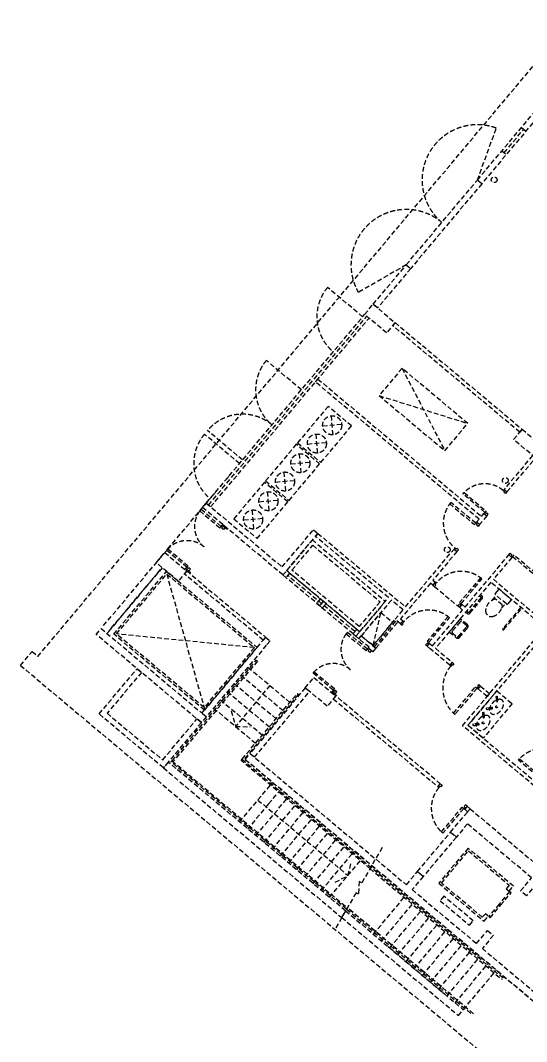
# Model space of a CAD drawing. Header units: millimetres. Extents: x 833220848 to 834439174, y 817676276 to 818025844.
# Drawn here: x 833220848 to 833234121, y 817916483 to 817943257 of the extents above; entities that cross this region are included whole.
import ezdxf

# ---------------------------------------------------------------- set-up
doc = ezdxf.new("R2010")
doc.units = ezdxf.units.MM
doc.header["$LTSCALE"] = 1000
doc.header["$MEASUREMENT"] = 0
doc.linetypes.add('HIDDEN2', pattern=[0.1875, 0.125, -0.0625])
doc.layers.add('VPAX L000', color=7, linetype='Continuous')

# ---------------------------------------------------------------- blocks, each defined once
blk = doc.blocks.new('A$C37721EEC')
at = {"layer": 'VPAX L000', "color": 150, "linetype": 'HIDDEN2'}
for p, q in [((-6065.218940377235, -10639.89234900475), (-6108.795689582825, -10141.79490184784)), ((-5837.958591580391, -10369.0552508831), (-6336.056038618088, -10412.63199973106)), ((-6466.962275147438, -11118.66922092438), (-6510.539024353027, -10620.57177376747)), ((-6239.701926350594, -10847.83212268353), (-6737.79937338829, -10891.4088716507)), ((-6900.842833518982, -11635.75012540817), (-6944.419582605362, -11137.65267813206)), ((-6673.582484483719, -11364.91302728653), (-7171.679931759834, -11408.48977613449)), ((-8800.788989782333, -11732.95095825195), (-8865.067750692368, -11809.55540251732)), ((-7302.586168169975, -12114.5269973278), (-7346.162917375565, -11616.42955005169)), ((-7075.325819253922, -11843.68989908695), (-7573.423266530037, -11887.26664805412)), ((-7075.32581949234, -11843.68989908695), (-7573.423266530037, -11887.26664805412)), ((-7736.466726660728, -12631.60790193081), (-7780.043475747108, -12133.51045465469)), ((-7509.206377625465, -12360.77080380917), (-8007.303824901581, -12404.34755265713)), ((-7910.949712395668, -12839.54767560959), (-8409.047159671783, -12883.12442457676)), ((-7910.949712634087, -12839.54767560959), (-8409.047159671783, -12883.12442457676)), ((-8138.210061311722, -13110.38477385044), (-8181.786810517311, -12612.28732657433)), ((-5540.228910803795, -15859.14447999001), (-7302.131131410599, -14380.73297774792)), ((-5492.019841194153, -15801.69114792347), (-7253.922061800957, -14323.27964568138)), ((-5443.810771465302, -15744.23781597614), (-7205.712992072105, -14265.82631373405)), ((-1895.862374244713, -14981.65405177883), (-1786.427961313927, -14851.23522831581)), ((-6324.761881828308, -15005.03206503391), (-6421.180021286011, -15119.93872904778)), ((-1646.897954919044, -15190.56005434896), (-1537.463541988257, -15060.14123088595)), ((-4777.634574890137, -21464.43829905987), (-5311.890538573265, -22389.79677307606)), ((-5461.890538573265, -22649.60439407825), (-5996.146502256393, -23574.96286809444)), ((-2489.23580467701, -24202.18594872952), (-2463.524300456047, -24171.5441712141)), ((-3241.297314524651, -25098.45795452595), (-3267.008797168732, -25129.09970629215))]:
    blk.add_line(p, q, dxfattribs=at)
for points in [[(-14262.39690566063, -16686.11798632145), (-13957.07279098034, -16322.24687623978), (-13803.86390292645, -16450.80439758301), (-128.5575217008591, -153.2088876962662), (-281.766410112381, -24.65136587619781), (-72.8604371547699, 224.3130779266357), (15447.08554148674, -12798.46787953377, 0.4142239829312884), (15904.95421016216, -12758.4013543129), (22365.08270740509, -5059.753016233444), (22613.94014978409, -5268.572319865227)], [(-2279.708688259125, -3961.430081129074), (-1783.779480695724, -2598.875781297684, 0.839099631141464), (-3211.75072145462, -5072.194523692131)], [(-4143.792755723, -6182.958966016769), (-5399.529590964317, -6907.958965778351, -0.8390996309211138), (-3211.750721693039, -5072.19452393055)], [(-8368.229384183884, -19151.63800656796), (-8239.671860933304, -18998.42911720276), (-4141.334067344666, -22437.34280371666), (-3852.079641580582, -22092.62280285358), (-3698.870752334595, -22221.18032538891), (-3988.125176787376, -22565.90032505989), (-2302.827402949333, -23980.03306615353), (-2013.572978496552, -23635.31306684017), (-1860.364089727402, -23763.87058901787), (-2149.618514060974, -24108.59058833122), (1774.702673077583, -27401.48705089092, -0.1017302173343312)], [(-5287.954702019691, -7546.518074631691), (-6207.208032608032, -6775.172942757607, 0.4142135623732047), (-6059.299833893776, -8465.77140545845)], [(-6894.923725605011, -9461.629182696342), (-7814.177056193352, -8690.284050822258, 0.4142135623732047), (-7666.268857479095, -10380.8825135231)], [(-8437.613988399506, -11300.13584601879), (-9356.867319107056, -10528.7907140255, -0.4142135623732047), (-7666.268856287003, -10380.88251531124)], [(-8517.962438941002, -11395.89140105247), (-9437.215769529343, -10624.54626917839, 0.4142135623732047), (-9289.307570815086, -12315.14473187923)], [(-1757.333873999252, -17517.1781673287), (-1747.757311241966, -17626.6782379495, -1), (-1772.662246851825, -17628.85635233316), (-1782.238809609118, -17519.3562817124)], [(-2110.867059242858, -17938.50261114584), (-2101.290496485572, -18048.00268176664, -1), (-2126.195432095432, -18050.1807961503), (-2135.771994852725, -17940.68072552954)], [(-1987.683532854983, -17837.85696224812), (-1889.932907281909, -17825.91526453083), (-1889.932907281909, -17825.91526453083, 0.4016531870839304), (-1881.458648016421, -17815.36331282724), (-1881.458648016421, -17815.36331282724), (-1882.634863875837, -17801.91425778153), (-1882.634863875837, -17801.91425778153, 0.4016531870839304), (-1892.812149109649, -17792.99351677402), (-1892.812149109649, -17792.99351677402), (-1892.812149109649, -17792.99351677402), (-1991.151703141193, -17798.20130490109)], [(-1982.486257789108, -17827.2428864474), (-1915.968313166449, -17821.42541740328), (-1915.968313166449, -17821.42541740328, 0.4142135623730951), (-1911.521761187407, -17816.12655979584), (-1911.521761187407, -17816.12655979584), (-1912.374066815806, -17806.38115020937), (-1912.374066815806, -17806.38115020937), (-1912.374066815806, -17806.38115020937, 0.4142135623730951), (-1917.672924423234, -17801.93459823032), (-1917.672924423234, -17801.93459823032), (-1984.190869045903, -17807.75206727443)], [(-2341.216718098589, -18259.18140606525), (-2243.466092525515, -18247.23970834797), (-2243.466092525515, -18247.23970834797, 0.4016531870839304), (-2234.991833260027, -18236.68775664438), (-2234.991833260027, -18236.68775664438), (-2236.168049119444, -18223.23870159867), (-2236.168049119444, -18223.23870159867, 0.4016531870839304), (-2246.345334353255, -18214.31796059116), (-2246.345334353255, -18214.31796059116), (-2246.345334353255, -18214.31796059116), (-2344.684888384799, -18219.52574871823)], [(-2336.019443032714, -18248.56733026454), (-2269.501498410056, -18242.74986122042), (-2269.501498410056, -18242.74986122042, 0.4142135623730951), (-2265.054946431014, -18237.45100361298), (-2265.054946431014, -18237.45100361298), (-2265.907252059413, -18227.70559402651), (-2265.907252059413, -18227.70559402651), (-2265.907252059413, -18227.70559402651, 0.4142135623730951), (-2271.20610966684, -18223.25904204746), (-2271.20610966684, -18223.25904204746), (-2337.72405428951, -18229.07651109157)]]:
    blk.add_lwpolyline(points, format="xyb", dxfattribs=at)
for points in [[(-2279.689341068268, -3961.407024025917), (-94.23081517219543, -1356.878974556923), (20.67585158348083, -1453.297116279602), (-2164.782674312592, -4057.825165748596)], [(-5011.556028842926, -7217.118964195251), (-4143.784362912178, -6182.966007947922), (-4028.87769639492, -6279.384149432182), (-4896.649362325668, -7313.537105679512)], [(-5236.531692385674, -7485.234519600868), (-5011.556029081345, -7217.11896443367), (-4437.022696495056, -7699.209671378136), (-4661.998360395432, -7967.325226902962)], [(-4501.301456928253, -7775.814114689827), (-4437.02269589901, -7699.209670305252), (-1104.729369282722, -10495.33577251434), (-1169.008130311966, -10571.94021689892)], [(-4856.468088388443, -9612.134844064713), (-3132.868091225624, -11058.4069660902), (-2531.861675262451, -10342.1554107666), (-4255.46167242527, -8895.883288860321)], [(-6461.837191939354, -9178.855324745178), (-2171.988311171532, -12778.46593844891), (-2107.709550142288, -12701.86149406433), (-2031.105105757713, -12766.14025497437), (-2223.941388607025, -12995.95358788967), (-2300.5458329916, -12931.67482697964), (-2236.267072081566, -12855.07038271427), (-6526.115952849388, -9255.459769010544)], [(-6383.203420877457, -11366.12373960018), (-5579.718908429146, -10408.56818568707), (-6192.554462790489, -9894.338097810745), (-6996.038975119591, -10851.89365184307)], [(-1329.705032706261, -10763.45132791996), (-1104.729369401932, -10495.33577275276), (-530.1960368156433, -10977.42647969723), (-755.1717007160187, -11245.54203522205)], [(-7218.827313899994, -12361.9815158844), (-6415.342801451683, -11404.42596209049), (-7028.178355932236, -10890.19587421417), (-7831.662868261337, -11847.7514282465)], [(-1504.019264936447, -12137.98381185532), (-755.1717007160187, -11245.54203522205), (-831.7761447429657, -11181.26327443123), (-1580.623709201813, -12073.70505094528)], [(-8054.45120704174, -13357.83929240704), (-7250.96669459343, -12400.28373861313), (-7863.802249073982, -11886.05365073681), (-8667.286761403084, -12843.60920476913)], [(-2053.072602974392, -12636.74771607626), (-2085.211983503907, -12675.0499381943), (-2659.745315274382, -12192.95923025157), (-2627.605934744868, -12154.65700813354)], [(-6577.669894218445, -13128.42273879051), (-6462.763227820396, -13224.84088039398), (-7378.735575914383, -14316.45421731472), (-9485.35775411129, -12548.78824400902), (-9388.939652204514, -12433.88162434101), (-7397.224100351334, -14105.12940859795)], [(-2355.182779621742, -12996.78860455643), (-2323.043399198329, -12958.48638234937), (-2974.181176718379, -12412.11691515135), (-3006.320557141792, -12450.41913735841)], [(-9031.153420805931, -13080.0328502655), (-8999.014040350914, -13041.73062801361), (-9527.14738047123, -12598.57413709164), (-9559.286760926247, -12636.87635934353)], [(-8976.51647400856, -13014.91907274723), (-8957.232792139053, -12991.93772935867), (-8842.32612669468, -13088.35587000847), (-8861.609808564186, -13111.33721339703)], [(-6462.763227939606, -13224.8408806324), (-4164.629901647568, -15153.20371210575), (-2891.910432696342, -13636.4357149601), (-2815.30598783493, -13700.71447575092), (-3445.23784673214, -14451.43803918362), (-3383.95429456234, -14502.86104547977), (-3448.233055472374, -14579.46549022198), (-3509.516613125801, -14528.04247927666), (-4296.931437730789, -15466.44692134857), (-4235.647896051407, -15517.86991882324), (-4299.926656961441, -15594.47436320782), (-4437.814637422562, -15478.77260971069), (-4228.908662557602, -15229.8081561327), (-4535.326437830925, -14972.69311368465), (-5387.020022153854, -15987.70200145245), (-5463.624467849731, -15923.42324209213), (-4611.930882096291, -14908.41435277462), (-6527.041987895966, -13301.44532203674)], [(-9866.777313947678, -14075.89062678814), (-9898.916694402695, -14114.19284892082), (-10427.05003452301, -13671.03635799885), (-10394.91065406799, -13632.73413586617)], [(-6607.390447616577, -13397.20088851452), (-4692.279336810112, -15004.16991150379), (-5367.206326842308, -15808.51657652855), (-7282.317437410355, -14201.54755353928)], [(-6595.064764380455, -13538.08409368992), (-4833.162542104721, -15016.49559473991), (-5379.532010197639, -15667.63337123394), (-7141.434232115746, -14189.22187018394)], [(-10700.22637581825, -13996.61228716373), (-10475.25071251392, -13728.49673199654), (-9900.717379927635, -14210.587438941), (-10125.69304382801, -14478.70299446583)], [(-10700.22637569904, -13996.61228716373), (-10475.25071239471, -13728.49673199654), (-9900.717379808426, -14210.587438941), (-10125.6930437088, -14478.70299446583)], [(-1323.980842876015, -13790.29096549816), (-1356.120223334097, -13828.59318767613), (-781.5868906645268, -14310.68389454735), (-749.447510206445, -14272.38167236938)], [(-10547.01748669147, -14125.16981089115), (-11993.28960394859, -15848.76980316639)], [(-9947.125762343407, -14171.64618051052), (-9921.414259672165, -14141.00440478325), (-9806.50759422779, -14237.42254543304), (-9832.219096899033, -14268.06432116032)], [(-8057.373049974442, -16214.2295460701), (-9439.366413712502, -17861.22509622574), (-11814.10418379307, -15868.58350241184), (-10432.11082005501, -14221.5879522562)], [(-8127.814652562141, -16220.39238750935), (-9445.529255151749, -17790.78349363804), (-11743.66258108616, -15862.4206609726), (-10425.94797849655, -14292.0295548439)], [(-9964.996140360832, -14287.19188261032), (-9900.717380404472, -14210.58743941784), (-7832.397382855415, -15946.11398649216), (-7896.676142811775, -16022.71842968464)], [(-2744.307183801046, -15039.588698912), (-2706.004961593983, -15071.72807933542), (-2159.635494395962, -14420.59030181537), (-2197.937716603024, -14388.45092139195)], [(-3596.000785290113, -16054.59757201705), (-3557.69856308305, -16086.73695244047), (-3011.329095885029, -15435.59917492041), (-3049.631318092091, -15403.459794497)], [(-9388.738499999046, -18034.2476760149), (-9517.296022176743, -18187.45656478405), (-12275.05600631237, -15873.42114520073), (-12146.498498559, -15720.21227574348)], [(-5192.825041651726, -16300.77277767658), (-5160.685661196709, -16262.47055542469), (-5688.819001317024, -15819.31406450272), (-5720.958381772041, -15857.61628675461)], [(-5387.020022153854, -15987.70200145245), (-5322.741262316704, -15911.09755861759), (-4939.719039678574, -16232.49136579037), (-5003.997799038887, -16309.09580779076), (-5003.997799158096, -16309.09580802917), (-5023.281427741051, -16332.07714176178), (-5138.188094258308, -16235.65900027752), (-5118.9044662714, -16212.67766702175)], [(-12198.91459846497, -17960.69274747372), (-11202.59378194809, -16773.32383549213), (-11087.68712007999, -16869.74197244644), (-11987.58979129791, -17942.2042222023), (-10532.10536241531, -19163.50066685677), (-9632.202688336372, -18091.03842329979), (-9517.296021938324, -18187.45656466484), (-10513.61683750153, -19374.82547473907)], [(-6028.448934793472, -17296.63055419922), (-6060.588315248489, -17334.9327763319), (-6588.721655368805, -16891.77628540993), (-6556.582274913788, -16853.47406327724)], [(-6793.399715662003, -17274.82909560204), (-6568.424052357674, -17006.71354043484), (-5993.890719771385, -17488.8042473793), (-6218.866383671761, -17756.91980290413)], [(-6793.399715900421, -17274.82909584045), (-8239.671836733818, -18998.42909014225), (-8124.765171051025, -19094.84723246098), (-6678.493049740791, -17371.24723696709)], [(-6108.797383189201, -17392.3861079216), (-6083.08588051796, -17361.74433219433), (-5968.179215073586, -17458.16247284412), (-5993.890717744827, -17488.8042485714)], [(-2327.203777279802, -17249.78539051959), (-2288.901555123161, -17281.92477100309), (-2867.410403826208, -17971.36476982262), (-2905.712625982848, -17939.22538933912)], [(-2262.089999556541, -17304.42233717442), (-2197.811238527298, -17227.81789278984), (-1960.49598300457, -17426.94903624058), (-2024.774744033813, -17503.55348062515)], [(-8419.510509371758, -19173.87804782391), (-8450.152249217033, -19148.16686475277), (-7003.889494776726, -17424.55903053284), (-6973.247716903687, -17450.27053511143)], [(-8450.152250409126, -19148.16686344147), (-5075.297746181488, -21980.00603580475), (-5095.606278538704, -22015.18144547939), (-8475.863752245903, -19178.80863821507)], [(-521.3127424083126, -19678.89299650982), (-553.4521228116206, -19717.19521873376), (-1204.589900618463, -19170.82575187752), (-1172.450520215155, -19132.52352965359)], [(-2676.083262824199, -20403.31598608566), (-2637.781040750161, -20435.4553666676), (-3184.150510643222, -21086.59314192625), (-3222.45273271726, -21054.4537613443)], [(-2470.08627974987, -20445.62724983692), (-2546.690724372864, -20381.34848868847), (-2610.969485282898, -20457.95293307304), (-2534.365039587021, -20522.23169267178)], [(-3852.079641580582, -22092.62280285358), (-2984.316368699074, -21058.46280491352), (-2831.107479572296, -21187.02032721043), (-3698.870752453804, -22221.18032515049)], [(-2105.584525704384, -23394.93030226231), (-1993.096694469452, -23260.87252473831), (-2069.701138615608, -23196.59376370907), (-2150.049589753151, -23292.34931910038), (-3222.511810660362, -22392.44666612148), (-2515.445440769196, -21549.79777848721), (-1442.983219265938, -22449.70043218136), (-1523.331670999527, -22545.45598709583), (-1446.727226614952, -22609.73474776745), (-1334.239394903183, -22475.67697012424), (-2521.608282089233, -21479.3561757803), (-3292.953413248062, -22398.60950791836)], [(-3252.89494395256, -22856.47992300987), (-2486.850500941277, -23499.26753234863), (-2390.432359218597, -23384.36086559296), (-3156.4768024683, -22741.57325613499)], [(-1670.119070887566, -22977.08483111858), (-1396.93433713913, -22651.51594293118), (-1435.236559391022, -22619.37656247616), (-1708.421293139458, -22944.94545066357)], [(-1943.303804993629, -23302.65371954441), (-1670.119071125984, -22977.08483147621), (-1708.421293497086, -22944.94545078278), (-1981.606027245522, -23270.51433897018)]]:
    blk.add_lwpolyline(points, close=True, dxfattribs=at)
for points in [[(-1579.467742919922, -3243.594712018967), (-1065.237654924393, -2630.759157896042)], [(-1122.69098842144, -2582.550087332726), (-1007.784321308136, -2678.968228816986)], [(-1636.921076536179, -3195.385641217232), (-1522.014409422874, -3291.803782701492)], [(-4143.784362792969, -6182.966007709503), (-2279.689340829849, -3961.407024741173)], [(-2164.782674312592, -4057.825166225433), (-4028.877696156502, -6279.384149312973)], [(1646.145151138306, -27554.69593954086), (-8368.229384183884, -19151.63800656796), (1649.664953351021, -27557.64940452576)], [(-9388.939652442932, -12433.88162434101), (-5236.531692504883, -7485.234519839287)], [(-9331.486319541931, -12482.09069490433), (-5179.078359365463, -7533.443590521812)], [(-9274.032986283302, -12530.29976558685), (-5121.625026226044, -7581.652661204338)], [(-4255.461672306061, -8895.883288741112), (-3132.868091225624, -11058.40696597099)], [(-4856.468088150024, -9612.134843707085), (-2531.861675262451, -10342.15541064739)], [(-12082.21973347664, -15643.60783541203), (-9115.754917740822, -12108.31273436546)], [(-1504.019264954459, -12137.98381200023), (-1542.586521589877, -12183.94647854186), (-1580.888743707909, -12151.80709801235), (-1564.819053443151, -12132.65598695333), (-1603.121275561183, -12100.51660642382), (-1580.623709190523, -12073.7050509412)], [(-2031.105105638504, -12766.14025473595), (-1992.537849003086, -12720.17758819431), (-2030.840071121118, -12688.03820766479), (-2046.909761385875, -12707.18931872381), (-2085.211983503907, -12675.0499381943), (-2107.709549874568, -12701.86149367692)], [(-8899.912029623985, -13079.19783341885), (-8938.479286313057, -13125.16050004959), (-8976.78150832653, -13093.02111971378), (-8960.711818099022, -13073.87000858784), (-8999.014040350914, -13041.73062801361), (-8976.51647388935, -13014.91907262802)], [(-2223.941388487816, -12995.95358765125), (-2262.508644995911, -13041.91625429973), (-2300.810867202973, -13009.77687387631), (-2284.741176991267, -12990.62576277278), (-2323.043399198329, -12958.48638234937), (-2300.545832901939, -12931.67482680443)], [(-2815.305988278615, -13700.71447626119), (-2776.73873177052, -13654.75180961272), (-2815.040953977581, -13622.6124291893), (-2831.110644189288, -13641.76354029283), (-2869.41286639635, -13609.62415986942), (-2891.910432692739, -13636.43571541436)], [(-2602.588953733444, -15158.50441324711), (-1455.222234129906, -13791.12598228455), (-1378.617790699005, -13855.40474188328), (-1860.699273824692, -14429.92707717419), (5654.155553102493, -20735.72258865833)], [(-431.1915422677994, -15759.96735608578), (-2526.679148674011, -18257.27224075794), (-649.8702657222748, -19832.10188353062)], [(-637.5445826053619, -19972.98508918285), (-2667.56235408783, -18269.59792494774), (-507.7960951328278, -15695.68850338459), (-1924.978101372719, -14506.53160619736), (-3377.678094267845, -16237.79205191135), (-2940.874348521233, -16604.31391167641), (-3005.153109550476, -16680.9183562994), (-3441.956858038902, -16314.39649260044), (-3441.956857919693, -16314.39649271965), (-3518.561284184456, -16250.11774754524), (-3518.561284184456, -16250.11774754524), (-3518.561284422874, -16250.11774766445), (-3518.561284184456, -16250.11774754524), (-3595.165730237961, -16185.83898532391), (-3530.886968374252, -16109.23454153538), (-3454.282525658607, -16173.51330268383), (-2666.867713689804, -15235.10885751247), (-2743.472166895866, -15170.83009004593), (-2679.193406105042, -15094.22564554214), (-2602.588953852654, -15158.5044131279)], [(-1455.222234010696, -13791.12598228455), (-1416.654977460998, -13745.16331567098), (-1378.352755283027, -13777.30269612906), (-1394.422445512068, -13796.45380721805), (-1356.120223334097, -13828.59318767613), (-1378.617789654754, -13855.40474320071)], [(-9844.809816479683, -14205.28316545486), (-9806.24255990982, -14159.32049882412), (-9844.544782042503, -14127.1811183691), (-9860.614472270012, -14146.33222949505), (-9898.916694402695, -14114.19284892082), (-9921.414260745049, -14141.00440454483)], [(-10425.94797873497, -14292.02955448627), (-9429.18894302845, -17849.09605908394)], [(-7282.317434310913, -14201.54755079746), (-7205.712990164757, -14265.82631182671), (-7302.131131649017, -14380.73297834396), (-7378.735575914383, -14316.45421743393)], [(-7282.317437529564, -14201.54755365849), (-7205.712993144989, -14265.82631480694), (-7302.131132602692, -14380.73297905922)], [(-3448.233055505803, -14579.46549025513), (-3402.270388857329, -14618.03274676323), (-3370.131008433916, -14579.73052455616), (-3389.282119537446, -14563.66083434446), (-3357.142739114033, -14525.3586121374), (-3383.954294658977, -14502.86104584101)], [(-3402.270388841629, -14618.03274679184), (-2789.434833526611, -15132.26283359528)], [(-6324.761881351471, -15005.03206408024), (-6401.366325736046, -14940.75330328941), (-6497.784467220306, -15055.65996980667), (-6421.180022954941, -15119.93873071671)], [(-6324.761880993843, -15005.03206300735), (-6248.157436847687, -15069.3108240366), (-6344.575578331947, -15184.21749055386), (-6421.180022597313, -15119.93872964382)], [(-2743.472166895866, -15170.83009004593), (-2789.434833544341, -15132.26283353783), (-2757.295453120928, -15093.96061133077), (-2738.144342017396, -15110.03030154248), (-2706.004961593983, -15071.72807933542), (-2679.19340604904, -15094.2256456318)], [(-5016.323484420776, -16168.21260464191), (-4808.511173982209, -15298.26200625705), (-4502.093396670316, -15555.37705014776), (-5016.323484420776, -16168.21260464191), (-5322.741261778328, -15911.09756071289), (-4808.511173982209, -15298.26200625705)], [(-5016.32348382473, -16168.21260380745), (-4437.814637422562, -15478.77260971069)], [(-4978.021261692047, -16200.35198438168), (-4399.51241517067, -15510.91199016571)], [(-4299.92665699487, -15594.47436336018), (-4253.963990346396, -15633.04161986827), (-4221.824609922983, -15594.73939766121), (-4240.975721026513, -15578.66970744951), (-4208.8363406031, -15540.36748524244), (-4235.647896148043, -15517.86991894605)], [(-5367.206326246262, -15808.51657569408), (-5443.810770630836, -15744.23781490326), (-5540.228912115097, -15859.14448142052), (-5463.624467849731, -15923.42324233055)], [(-4939.719039559364, -16232.4913649559), (-4361.210193037987, -15543.05137073994)], [(-8127.81465280056, -16220.39238727093), (-11743.66258108616, -15862.42066085339)], [(-7813.908855080605, -16157.4387909174), (-7813.908858180046, -16157.43879461288), (-9388.738499760628, -18034.24767589569), (-9503.645166158676, -17937.82953453064), (-7832.397382974625, -15946.11398661137), (-7717.490672469139, -16042.53207528591), (-7813.908854961395, -16157.43879067898)], [(-5061.58365046978, -16299.93776082993), (-5100.150907158852, -16345.90042746067), (-5138.453129172325, -16313.76104712486), (-5122.383438944817, -16294.60993599892), (-5160.685661196709, -16262.47055542469), (-5138.188094735146, -16235.6590000391)], [(-3595.165768384933, -16185.83896315098), (-3641.128435033408, -16147.27170664288), (-3608.989054609995, -16108.96948443582), (-3589.837943506463, -16125.03917464753), (-3557.69856308305, -16086.73695244047), (-3530.887007538107, -16109.23451873685)], [(-10288.90616965294, -19184.81193304062), (-8077.722836613655, -16549.62627112865), (-8047.081058740616, -16575.33777523041), (-10258.26439213753, -19210.52343761921), (-10288.90616977215, -19184.81193315983)], [(-14262.39690566063, -16686.11798632145), (411.0254904031754, -28998.58137917519)], [(-8295.999571204185, -16731.97213721275), (-7146.932905197144, -17696.15354382992)], [(-2940.874348485334, -16604.31391164831), (-2894.911681897365, -16642.88116822851), (-2927.051062380868, -16681.18339038515), (-2946.202173459188, -16665.1137001434), (-2978.341553942691, -16703.41592230004), (-3005.153109452339, -16680.91835596159)], [(-8475.980102300644, -16946.4645806551), (-7326.913435935974, -17910.6459877491)], [(-8835.941164970398, -17375.44946801662), (-7686.874497532845, -18339.63087582588)], [(-8655.96063375473, -17160.95702445507), (-7506.893966794014, -18125.13843178749)], [(-7721.466481328011, -17214.06199109554), (-8621.36913561821, -18286.5242112875)], [(-6006.481437325478, -17426.02309286594), (-5967.914180755615, -17380.0604262352), (-6006.216402888298, -17347.92104578018), (-6022.286093115807, -17367.07215690613), (-6060.588315248489, -17334.9327763319), (-6083.085881590843, -17361.74433195591)], [(-1768.18976855278, -17353.33979678154), (-1367.117613911629, -17689.87929439545), (-2125.606995105743, -18593.81173837185), (-2526.679148793221, -18257.27224087715), (-1768.189768195152, -17353.33979666233)], [(-2197.811238646507, -17227.81789302826), (-2243.773905234476, -17189.25063644806), (-2275.913285717978, -17227.5528586047), (-2256.762174639658, -17243.62254884645), (-2288.901555123161, -17281.92477100309), (-2262.089999613513, -17304.42233734154)], [(-9015.921696186066, -17589.94191157818), (-7866.855028390884, -18554.12331974506)], [(-3251.451610326767, -19789.98388624191), (-5993.890719890594, -17488.8042473793), (-6058.169479250908, -17565.40868985653), (-3315.73037147522, -19866.58833038807), (-3251.451610326767, -19789.98388624191)], [(-9195.902227282524, -17804.43435537815), (-8046.835559129715, -18768.61576378345)], [(-8738.076258301735, -17878.8517947197), (-8621.369136095047, -18286.52421104908), (-8240.147374272346, -18296.66373753548)], [(-10385.05931293964, -19221.61658298969), (-10513.61683750153, -19374.82547473907), (-5836.867723584175, -23299.08393061161), (-5735.32505106926, -23123.20686256886), (-10385.05931305885, -19221.61658322811)], [(-10314.61767041683, -19215.45370614529), (-10288.90616977215, -19184.81193327904), (-5689.630846619606, -23044.06217861176), (-5709.939378738403, -23079.2375882864), (-10314.61767041683, -19215.45370602608)], [(-8515.910853743553, -20790.01833581924), (-7648.14757335186, -19755.85832846165)], [(-3251.451610296742, -19789.9838862191), (-3205.488943807896, -19828.55114291744), (-3237.628324389841, -19866.85336499148), (-3256.77943542686, -19850.7836747005), (-3288.918816008805, -19889.08589677454), (-3315.730371460631, -19866.58833036718)], [(-7753.949013829231, -20319.78403007984), (-7432.555207848549, -19936.76180720329)], [(-7755.048935413361, -20318.86108636856), (-8301.418411493301, -20969.99886894226)], [(-8086.925968289375, -21149.97939920425), (-7219.162688612938, -20115.81939399242)], [(-8032.72022497654, -20216.40794730186), (-5674.403262853622, -22195.27084112167)], [(-7872.433523416519, -21329.95992898941), (-7004.670243740082, -20295.79992377758)], [(-2546.690724134445, -20381.34848892689), (-2592.653390623291, -20342.78123222855), (-2624.792771205236, -20381.08345430259), (-2605.641660168216, -20397.15314459357), (-2637.781040750161, -20435.4553666676), (-2610.969485298335, -20457.95293307496)], [(-7657.941078662872, -21509.94045877457), (-6790.177798986435, -20475.78045356274)], [(-2831.107479572296, -21187.02032721043), (-2984.316368222237, -21058.46280515194), (-2470.086281776428, -20445.62725257874), (-478.3707296848297, -22116.87503755093), (-992.6008166074753, -22729.71059119701), (-1145.809705495834, -22601.15306913853), (-856.5552816390991, -22256.43307042122), (-2541.853056669235, -20842.30032908916), (-2831.107479691505, -21187.02032709122)], [(-7443.448636054993, -21689.92099118233), (-6575.685356378555, -20655.7609859705)], [(-7228.956192135811, -21869.90152192116), (-6361.192912459373, -20835.74151670933)], [(-7014.463747262955, -22049.88205170631), (-6146.700467586517, -21015.72204649448)], [(-6799.971303939819, -22229.8625831604), (-5932.208024263382, -21195.70257794857)], [(-6585.478860020638, -22409.84311401844), (-5717.7155803442, -21375.68310880661)], [(-6370.986416101456, -22589.82364475727), (-5503.223136425018, -21555.66363954544)], [(-6156.4939712286, -22769.80417430401), (-5288.730691552162, -21735.64416909218)], [(-6007.556947588921, -22374.5066113472), (-5674.403264522552, -22195.27084684372), (-5589.74500477314, -21876.57772731781)], [(-2463.524300336838, -24171.54417109489), (-5075.297746419907, -21980.00603592396), (-5095.606278657913, -22015.1814455986), (-2489.23580467701, -24202.18594872952)], [(-1605.554525017738, -24891.46629345417), (-5075.297746300697, -21980.00603604317), (-5095.606278538704, -22015.18144571781), (-1631.26602935791, -24922.10807108879)], [(-5311.890538573265, -22389.79677295685), (-5376.842443943024, -22352.29677295685), (-5396.938633203506, -22687.10439419746), (-5461.890538573265, -22649.60439419746)], [(-5007.427307367325, -23733.98559010029), (-4139.664027690887, -22699.82558488846)], [(-5007.427307248116, -23733.9855902195), (-4139.664027571678, -22699.82558500767)], [(-4792.934862494469, -23913.96611988544), (-3925.171582818031, -22879.80611467361)], [(-4792.934862375259, -23913.96612000465), (-3925.171582698822, -22879.80611479282)], [(-5735.32505106926, -23123.20686256886), (-3145.939313650131, -25295.95948183537)], [(-3241.297314524651, -25098.45795440674), (-5689.630846142769, -23044.06217813492), (-5709.939378261566, -23079.23758780956), (-3267.008797168732, -25129.09970629215)], [(-2383.327538609505, -25818.38007700443), (-5689.63084602356, -23044.06217825413), (-5709.939378142357, -23079.23758792877), (-2409.039021253586, -25849.02182888985)], [(-4578.442417740822, -24093.9466496706), (-3710.679138064384, -23059.78664445877)], [(-4578.442417621613, -24093.94664978981), (-3710.679137945175, -23059.78664457798)], [(-4363.949975132942, -24273.92718207836), (-3496.186695456505, -23239.76717686653)], [(-4363.949975013733, -24273.92718219757), (-3496.186695337296, -23239.76717698574)], [(-5836.867723584175, -23299.0839304924), (-2776.567959427834, -25866.98033320904), (-2648.010423541069, -25713.77142798901)], [(-4149.45753121376, -24453.90771281719), (-3281.694251537323, -23419.74770760536)], [(-4149.457531094551, -24453.9077129364), (-3281.694251418114, -23419.74770772457)], [(-3934.965086340904, -24633.88824260235), (-3067.201806664467, -23599.72823739052)], [(-3934.965086221695, -24633.88824272156), (-3067.201806545258, -23599.72823750973)], [(-3720.472643017769, -24813.86877405643), (-2852.709363341331, -23779.7087688446)], [(-3720.47264289856, -24813.86877417564), (-2852.709363222122, -23779.70876896381)], [(-4620.574866294861, -24058.59333229065), (-3145.939313769341, -25295.95948171616)], [(-3505.980199098587, -24993.84930491447), (-2638.21691942215, -23959.68929970264)], [(-3505.980198979378, -24993.84930503368), (-2638.21691930294, -23959.68929982185)], [(-3291.487752437592, -25173.82983243465), (-2423.724472761154, -24139.66982722282)], [(-3076.995311260223, -25353.81036651134), (-2209.232031583786, -24319.65036129951)], [(-2862.502867460251, -25533.79089725018), (-1994.739587783813, -24499.63089203835)], [(-2648.010423541069, -25713.77142810822), (-1780.247143864632, -24679.61142289639)], [(-3145.939313530922, -25295.95948207378), (-2648.010424733162, -25713.77142965794)]]:
    blk.add_lwpolyline(points, dxfattribs=at)
for points in [[(-1518.31243280936, -15076.21092339134), (-1805.579070492824, -14835.16553581042, -0.4142135623730951), (-1808.660487166327, -14799.94473412613), (-1728.312024639352, -14704.18918823164, -0.4142135623730942), (-1693.09122295506, -14701.10777155814), (-1405.824585271596, -14942.15315913906, -0.4142135623730964), (-1402.743168598093, -14977.37396082335), (-1483.091631125067, -15073.12950671784, -0.4142135623730938)], [(-2222.58876991272, -14861.21008908749), (-2189.648862361908, -14888.84996092319, -0.414213562373095), (-2187.30698621273, -14915.6177700758), (-2499.70181620121, -15287.91532599926, -0.414213562373095), (-2526.469625353813, -15290.25720262527), (-2559.409532427788, -15262.61733078957), (-2583.835465669632, -15291.72701597214), (-2550.895558357239, -15319.36688804626, 0.414213562373095), (-2470.592130661011, -15312.34125959873), (-2158.19730079174, -14940.04370367527, 0.414213562373095), (-2165.222929120064, -14859.7402755022), (-2198.162836551666, -14832.1004036665)], [(-1880.44723525951, -15403.02464679738, 0.3394182306490656), (-1629.996156337419, -15096.72027882227), (-1806.383194502529, -14948.71394463177, 0.3394182306490657), (-2064.543808283992, -15248.54924319725, 0.5011165229928942)], [(-1142.688343405724, -15162.95073151588), (-1612.566163659096, -15722.92915415764, 1), (-1583.456478118896, -15747.35508751869), (-1113.578658223152, -15187.37666451931)], [(-2748.274867773056, -15954.41576659679), (-2536.154922008514, -15701.62112987041, 0.414213562373095), (-2543.550320267677, -15617.09120583534), (-2727.400965094566, -15462.8221540451), (-3016.655437111855, -15807.54211342335), (-2832.804792046547, -15961.81116509438, 0.414213562373095)], [(-2775.086420297623, -15931.91819691658), (-2562.966473937035, -15679.12355995178, 0.414213562373095), (-2566.047890067101, -15643.90275812149), (-2692.445208311081, -15537.84278523922, 0.414213562373095), (-2727.666010260582, -15540.92420113087), (-2939.785956501961, -15793.71883809566, 0.414213562373095), (-2936.704540371895, -15828.93963992596), (-2810.307222247124, -15934.99961256981, 0.414213562373095)]]:
    blk.add_lwpolyline(points, format="xyb", close=True, dxfattribs=at)
for centre, radius in [((-1839.4373254776, -3954.39498591423), 75), ((-6087.007315039635, -10390.84362542629), 249.9999999375223), ((-6488.750649809837, -10869.62049734592), 249.9999999375223), ((-6922.631208062172, -11386.70140182972), 249.9999999375223), ((-7324.374542832375, -11865.47827374935), 249.9999999375223), ((-1547.506917119026, -11838.94451367855), 75), ((-7758.255101203918, -12382.55917835236), 249.9999999375223), ((-8159.998435974121, -12861.33605027199), 249.9999999375223), ((-3070.123661518097, -13653.52848863602), 75), ((-1770.45595282901, -17510.61077654791), 14.6737716515741), ((-2123.989138072616, -17931.93522036505), 14.6737716515741), ((-2010.902445436473, -17819.9081350869), 29.3475433031482), ((-1773.920119285583, -17772.78883051872), 24.99999999997726), ((-2127.45330452919, -18194.11327433586), 24.99999999997726), ((-2364.435630680079, -18241.23257890404), 29.3475433031482)]:
    blk.add_circle(centre, radius, dxfattribs=at)
for centre, radius, start, end in [((-2085.211983503907, -12675.0499381943), 750, 49.99999993237594, 139.999999932421), ((-2323.043399198329, -12958.48638234937), 850, 140.0000000910879, 230.0000000911111), ((-9005.040174245834, -13048.91229474545), 690.6250001640277, 143.3722893022553, 229.9999938705921), ((-9892.890560507774, -14107.01118218899), 690.6250001640277, 50.00000349318146, 136.6277125510716), ((-2706.004961593983, -15071.72807933542), 850, 50.00000009111108, 140.0000000910879), ((-3557.69856308305, -16086.73695244047), 850, 50.00000009111108, 140.0000000910879), ((-5166.711795091629, -16269.65222215652), 690.6250001640277, 143.3722893022553, 229.9999938705921), ((-6054.562181353569, -17327.75110960007), 690.6250001640277, 50.00000349318146, 136.6277125510716), ((-2288.901555123161, -17281.92477100309), 900, 140.0000000011685, 230.0000000011781), ((-553.4521228116206, -19717.19521873376), 850, 50.00000012114609, 140.0000001211568), ((-2637.781040750161, -20435.4553666676), 850, 139.999999853956, 229.9999998539257)]:
    blk.add_arc(centre, radius, start, end, dxfattribs=at)
at = {"layer": 'VPAX L000', "color": 150, "linetype": 'HIDDEN2', "extrusion": (0, 0, -1)}
for centre, major_axis, ratio, start_param, end_param in [((-1773.920119285583, -17772.78883051872), (145.5025331702338, 173.3921493384691), 0.6461555790495368, 3.141592653589826, 9.424777960769411), ((-2127.45330452919, -18194.11327433586), (145.5025331702353, 173.3921493384676), 0.6461555790495364, 3.141592653589809, 9.424777960769395)]:
    blk.add_ellipse(centre, major_axis=major_axis, ratio=ratio, start_param=start_param, end_param=end_param, dxfattribs=at)

msp = doc.modelspace()

# ---------------------------------------------------------------- block references
at = {"layer": 'VPAX L000', "ltscale": 500}
msp.add_blockref('A$C37721EEC', (833235110.884052, 817943032.6961845), dxfattribs=at)

doc.saveas('drawing.dxf')
